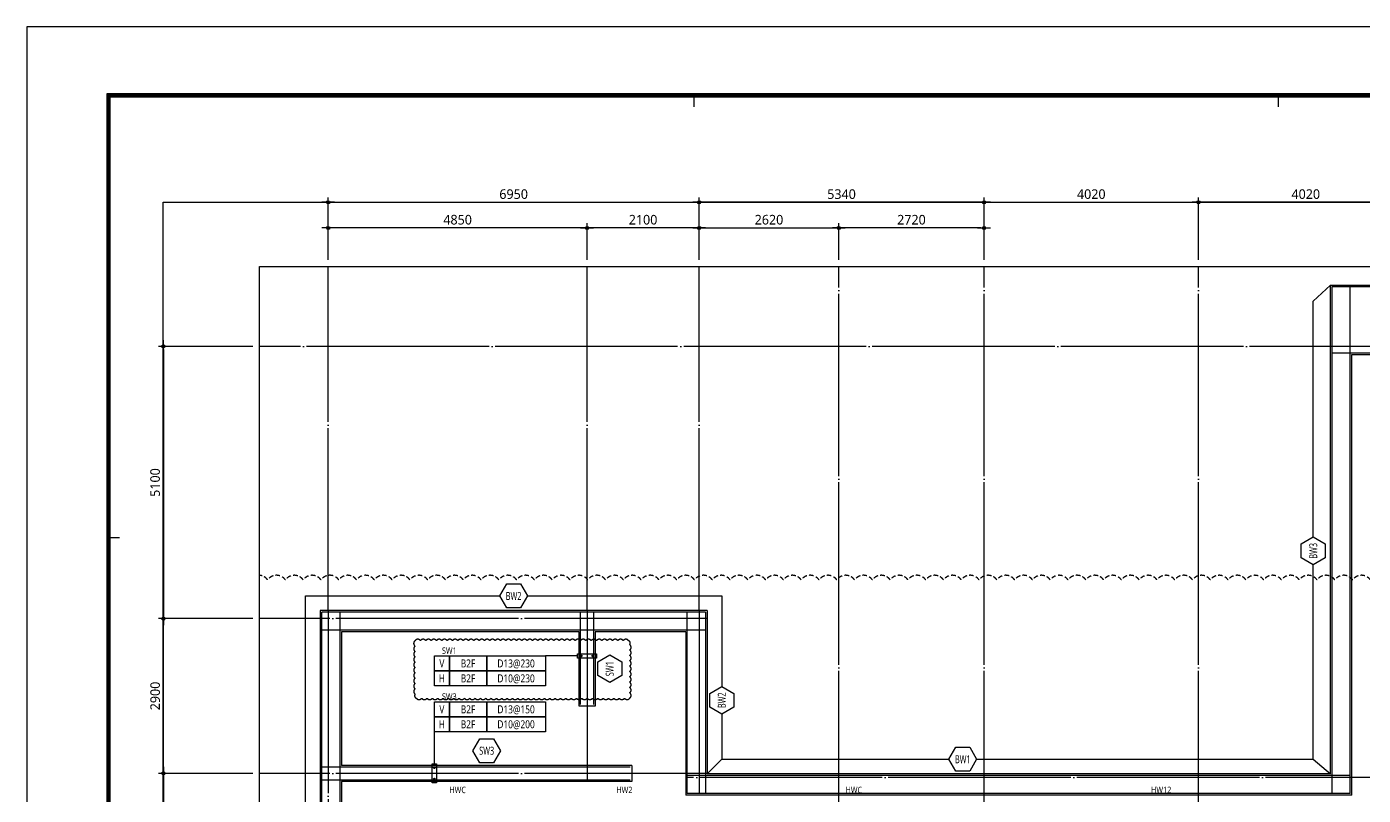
# Model space of a CAD drawing. Header units: millimetres. Extents: x 317501 to 2277231, y -321722 to 1186893.
# Drawn here: x 317501 to 342548, y -222644 to -208244 of the extents above; entities that cross this region are included whole.
import ezdxf
from ezdxf.enums import TextEntityAlignment as Align
from ezdxf.xclip import XClip

# ---------------------------------------------------------------- set-up
doc = ezdxf.new("R2010")
doc.units = ezdxf.units.MM
doc.header["$LTSCALE"] = 57
doc.header["$XCLIPFRAME"] = 0
for name, pattern in [('CEN', [62, 60, -1, 0, -1]), ('HID', [2.5, 2, -0.5]), ('XS-벽체$0$CEN', [62, 60, -1, 0, -1]), ('XS-벽체$0$HID', [2.3, 1.5, -0.8])]:
    doc.linetypes.add(name, pattern=pattern)
doc.layers.get('Defpoints').update_dxf_attribs({"color": 145})
for name, color, linetype, plot in [('0110', 20, 'HID', False), ('DEFPOINT', 144, 'Continuous', False), ('FORM_고양장항A-1BL-S-성능$0$DEFPOINT', 144, 'Continuous', False), ('XS-벽체$0$1215', 181, 'XS-벽체$0$HID', False)]:
    doc.layers.add(name, color=color, linetype=linetype, plot=plot)
for name, color, linetype in [('BARR', 1, 'Continuous'), ('BOX', 7, 'Continuous'), ('CEN', 1, 'CEN'), ('DIM', 7, 'Continuous'), ('FORM_고양장항A-1BL-S-성능$0$FORM', 7, 'Continuous'), ('LEADER', 7, 'Continuous'), ('M', 7, 'Continuous'), ('NAME-W', 4, 'Continuous'), ('TEXT-배근', 3, 'Continuous'), ('XS-벽체$0$BAR', 3, 'Continuous'), ('XS-벽체$0$CEN', 1, 'XS-벽체$0$CEN'), ('XS-벽체$0$WALL', 4, 'Continuous')]:
    doc.layers.add(name, color=color, linetype=linetype)
doc.styles.add('맑은고딕', font='malgun.ttf')
doc.dimstyles.new('DIM_60', dxfattribs={"dimscale": 60, "dimtxt": 3, "dimasz": 1, "dimexe": 1.5, "dimexo": 2, "dimgap": 1, "dimtad": 1, "dimdec": 0, "dimzin": 0, "dimdsep": 46, "dimtxsty": '맑은고딕', "dimblk1": 'DIMDOT', "dimblk2": 'DIMDOT', "dimsah": 1, "dimcen": 0.09, "dimdle": 2, "dimclrd": 7, "dimclre": 7, "dimclrt": 3, "dimadec": 0, "dimazin": 0, "dimtfac": 1, "dimtdec": 0, "dimtix": 1, "dimtmove": 2, "dimatfit": 3, "dimldrblk": 'DIMDOT', "dimfxl": 0, "dimtolj": 1, "dimtzin": 0, "dimarcsym": 0})

# ---------------------------------------------------------------- blocks, each defined once
blk = doc.blocks.new('XS-벽체', base_point=(1093553, 0))
at = {"layer": 'XS-벽체$0$1215'}
blk.add_lwpolyline([(19913, 451376, -0.520567), (19913, 451709, -0.520567), (19913, 452043, -0.520567), (19913, 452376, -0.520567), (19913, 452709, -0.520567), (19913, 453043, -0.520567), (19913, 453376, -0.520567), (19913, 453709, -0.520567), (19913, 454043, -0.520567), (19913, 454376, -0.520567), (19913, 454709, -0.520567), (19913, 455043, -0.520567), (19913, 455467, -0.520567), (20246, 455467, -0.520567), (20580, 455467, -0.520567), (20913, 455467, -0.520567), (21246, 455467, -0.520567), (21580, 455467, -0.520567), (21913, 455467, -0.520567), (22246, 455467, -0.520567), (22580, 455467, -0.520567), (22913, 455467, -0.520567), (23246, 455467, -0.520567), (23580, 455467, -0.520567), (23913, 455467, -0.520567), (24246, 455467, -0.520567), (24580, 455467, -0.520567), (24913, 455467, -0.520567), (25246, 455467, -0.520567), (25580, 455467, -0.520567), (25913, 455467, -0.520567), (26246, 455467, -0.520567), (26580, 455467, -0.520567), (26913, 455467, -0.520567), (27246, 455467, -0.520567), (27580, 455467, -0.520567), (27913, 455467, -0.520567), (28246, 455467, -0.520567), (28580, 455467, -0.520567), (28913, 455467, -0.520567), (29246, 455467, -0.520567), (29580, 455467, -0.520567), (29913, 455467, -0.520567), (30246, 455467, -0.520567), (30580, 455467, -0.520567), (30913, 455467, -0.520567), (31246, 455467, -0.520567), (31580, 455467, -0.520567), (31913, 455467, -0.520567), (32246, 455467, -0.520567), (32580, 455467, -0.520567), (32913, 455467, -0.520567), (33246, 455467, -0.520567), (33580, 455467, -0.520567), (33913, 455467, -0.520567), (34246, 455467, -0.520567), (34580, 455467, -0.520567), (34913, 455467, -0.520567), (35246, 455467, -0.520567), (35580, 455467, -0.520567), (35913, 455467, -0.520567), (36246, 455467, -0.520567), (36580, 455467, -0.520567), (36913, 455467, -0.520567), (37246, 455467, -0.520567), (37580, 455467, -0.520567), (37913, 455467, -0.520567), (38246, 455467, -0.520567), (38580, 455467, -0.520567), (38913, 455467, -0.520567), (39246, 455467, -0.520567), (39580, 455467, -0.520567), (39913, 455467, -0.520567), (40246, 455467, -0.520567), (40580, 455467, -0.520567), (40913, 455467, -0.520567)], format="xyb", dxfattribs=at)
at = {"layer": 'XS-벽체$0$BAR'}
for p, q in [((40196, 451463), (40196, 460963)), ((40196, 460963), (45236, 460963)), ((40536, 451463), (40536, 460963)), ((40196, 459723), (45236, 459723)), ((21261, 441448), (21261, 454863)), ((28451, 454863), (21261, 454863)), ((21601, 454863), (21601, 441448)), ((26111, 453133), (26111, 454863)), ((26351, 454863), (26351, 453133)), ((28111, 451463), (28111, 454863)), ((28451, 454863), (28451, 451463)), ((28451, 454523), (21261, 454523)), ((21261, 451963), (27041, 451963)), ((21261, 451723), (27041, 451723)), ((40536, 451803), (28111, 451803)), ((40536, 451463), (28111, 451463))]:
    blk.add_line(p, q, dxfattribs=at)
at = {"layer": 'XS-벽체$0$CEN'}
for p, q in [((21381, 454893), (21381, 450128)), ((26231, 454893), (26231, 451693)), ((28331, 454893), (28331, 451433)), ((28481, 454743), (21231, 454743)), ((28481, 451843), (21231, 451843)), ((42366, 451763), (28081, 451763))]:
    blk.add_line(p, q, dxfattribs=at)
at = {"layer": 'XS-벽체$0$WALL'}
for p, q in [((40166, 460993), (43966, 460993)), ((40166, 451833), (40166, 460993)), ((40566, 459693), (42066, 459693)), ((40566, 451433), (40566, 459693)), ((21231, 454893), (21231, 441418)), ((28481, 454893), (21231, 454893)), ((28481, 454893), (28481, 451833)), ((26081, 454493), (21631, 454493)), ((21631, 454493), (21631, 451993)), ((26081, 453103), (26081, 454493)), ((28081, 454493), (26381, 454493)), ((26381, 454493), (26381, 453103)), ((28081, 454493), (28081, 451433)), ((26381, 453103), (26081, 453103)), ((27071, 451993), (21631, 451993)), ((27071, 451993), (27071, 451693)), ((21631, 451693), (21631, 450343)), ((27071, 451693), (21631, 451693)), ((40166, 451833), (28481, 451833)), ((40566, 451433), (28081, 451433))]:
    blk.add_line(p, q, dxfattribs=at)
blk = doc.blocks.new('DIMDOT')
at = {"layer": 'DIM', "linetype": 'Continuous'}
blk.add_line((-2, 0), (2, 0), dxfattribs=at)
for radius in [0.5, 0.25]:
    blk.add_circle((0, 0), radius, dxfattribs=at)
blk = doc.blocks.new('*D164')
at = {"layer": 'Defpoints', "color": 0, "linetype": 'Continuous', "transparency": 16777216}
for p in [(321861, -222234), (320061, -223949), (321861, -223949)]:
    blk.add_point(p, dxfattribs=at)
at = {"layer": 'DIM', "color": 7, "linetype": 'Continuous', "lineweight": -2, "transparency": 16777216}
for p, q in [((321741, -222234), (319971, -222234)), ((320061, -222294), (320061, -223889)), ((321741, -223949), (319971, -223949))]:
    blk.add_line(p, q, dxfattribs=at)
at = {"layer": 'DIM', "color": 7, "linetype": 'Continuous', "lineweight": -2, "transparency": 16777216, "xscale": 60, "yscale": 60, "zscale": 60}
for p, rotation in [((320061, -222234), 90), ((320061, -223949), 270)]:
    blk.add_blockref('DIMDOT', p, dxfattribs=dict(at, rotation=rotation))
at = {"layer": 'DIM', "color": 3, "linetype": 'Continuous', "transparency": 16777216, "insert": (319907, -223092), "char_height": 180, "attachment_point": 5, "rotation": 90, "style": '맑은고딕'}
blk.add_mtext('\\A1;1715', dxfattribs=at)
blk = doc.blocks.new('*D165')
at = {"layer": 'Defpoints', "color": 0, "linetype": 'Continuous', "transparency": 16777216}
for p in [(320061, -219334), (321861, -219334), (321861, -222234)]:
    blk.add_point(p, dxfattribs=at)
at = {"layer": 'DIM', "color": 7, "linetype": 'Continuous', "lineweight": -2, "transparency": 16777216}
for p, q in [((321741, -219334), (319971, -219334)), ((320061, -222174), (320061, -219394)), ((321741, -222234), (319971, -222234))]:
    blk.add_line(p, q, dxfattribs=at)
at = {"layer": 'DIM', "color": 7, "linetype": 'Continuous', "lineweight": -2, "transparency": 16777216, "xscale": 60, "yscale": 60, "zscale": 60}
for p, rotation in [((320061, -219334), 90), ((320061, -222234), 270)]:
    blk.add_blockref('DIMDOT', p, dxfattribs=dict(at, rotation=rotation))
at = {"layer": 'DIM', "color": 3, "linetype": 'Continuous', "transparency": 16777216, "insert": (319908, -220784), "char_height": 180, "attachment_point": 5, "rotation": 90, "style": '맑은고딕'}
blk.add_mtext('\\A1;2900', dxfattribs=at)
blk = doc.blocks.new('*D166')
at = {"layer": 'Defpoints', "color": 0, "linetype": 'Continuous', "transparency": 16777216}
for p in [(321861, -214234), (320061, -219334), (321861, -219334)]:
    blk.add_point(p, dxfattribs=at)
at = {"layer": 'DIM', "color": 7, "linetype": 'Continuous', "lineweight": -2, "transparency": 16777216}
for p, q in [((321741, -214234), (319971, -214234)), ((320061, -214294), (320061, -219274)), ((321741, -219334), (319971, -219334))]:
    blk.add_line(p, q, dxfattribs=at)
at = {"layer": 'DIM', "color": 7, "linetype": 'Continuous', "lineweight": -2, "transparency": 16777216, "xscale": 60, "yscale": 60, "zscale": 60}
for p, rotation in [((320061, -214234), 90), ((320061, -219334), 270)]:
    blk.add_blockref('DIMDOT', p, dxfattribs=dict(at, rotation=rotation))
at = {"layer": 'DIM', "color": 3, "linetype": 'Continuous', "transparency": 16777216, "insert": (319907, -216784), "char_height": 180, "attachment_point": 5, "rotation": 90, "style": '맑은고딕'}
blk.add_mtext('\\A1;5100', dxfattribs=at)
blk = doc.blocks.new('*D167')
at = {"layer": 'Defpoints', "color": 0, "linetype": 'Continuous', "transparency": 16777216}
for p in [(323151, -212014), (323151, -212734), (328001, -212734)]:
    blk.add_point(p, dxfattribs=at)
at = {"layer": 'DIM', "color": 7, "linetype": 'Continuous', "lineweight": -2, "transparency": 16777216}
for p, q in [((323151, -212614), (323151, -211924)), ((327941, -212014), (323211, -212014)), ((328001, -212614), (328001, -211924))]:
    blk.add_line(p, q, dxfattribs=at)
at = {"layer": 'DIM', "color": 7, "linetype": 'Continuous', "lineweight": -2, "transparency": 16777216, "xscale": 60, "yscale": 60, "zscale": 60, "rotation": 180}
blk.add_blockref('DIMDOT', (323151, -212014), dxfattribs=at)
at = {"layer": 'DIM', "color": 7, "linetype": 'Continuous', "lineweight": -2, "transparency": 16777216, "xscale": 60, "yscale": 60, "zscale": 60}
blk.add_blockref('DIMDOT', (328001, -212014), dxfattribs=at)
at = {"layer": 'DIM', "color": 3, "linetype": 'Continuous', "transparency": 16777216, "insert": (325576, -211861), "char_height": 180, "attachment_point": 5, "style": '맑은고딕'}
blk.add_mtext('\\A1;4850', dxfattribs=at)
blk = doc.blocks.new('*D168')
at = {"layer": 'Defpoints', "color": 0, "linetype": 'Continuous', "transparency": 16777216}
for p in [(339461, -211534), (335441, -212734), (339461, -212734)]:
    blk.add_point(p, dxfattribs=at)
at = {"layer": 'DIM', "color": 7, "linetype": 'Continuous', "lineweight": -2, "transparency": 16777216}
for p, q in [((335441, -212614), (335441, -211444)), ((335501, -211534), (339401, -211534)), ((339461, -212614), (339461, -211444))]:
    blk.add_line(p, q, dxfattribs=at)
at = {"layer": 'DIM', "color": 7, "linetype": 'Continuous', "lineweight": -2, "transparency": 16777216, "xscale": 60, "yscale": 60, "zscale": 60, "rotation": 180}
blk.add_blockref('DIMDOT', (335441, -211534), dxfattribs=at)
at = {"layer": 'DIM', "color": 7, "linetype": 'Continuous', "lineweight": -2, "transparency": 16777216, "xscale": 60, "yscale": 60, "zscale": 60}
blk.add_blockref('DIMDOT', (339461, -211534), dxfattribs=at)
at = {"layer": 'DIM', "color": 3, "linetype": 'Continuous', "transparency": 16777216, "insert": (337451, -211381), "char_height": 180, "attachment_point": 5, "style": '맑은고딕'}
blk.add_mtext('\\A1;4020', dxfattribs=at)
blk = doc.blocks.new('*D169')
at = {"layer": 'Defpoints', "color": 0, "linetype": 'Continuous', "transparency": 16777216}
for p in [(330101, -211534), (330101, -212734), (335441, -212734)]:
    blk.add_point(p, dxfattribs=at)
at = {"layer": 'DIM', "color": 7, "linetype": 'Continuous', "lineweight": -2, "transparency": 16777216}
for p, q in [((330101, -212614), (330101, -211444)), ((335381, -211534), (330161, -211534)), ((335441, -212614), (335441, -211444))]:
    blk.add_line(p, q, dxfattribs=at)
at = {"layer": 'DIM', "color": 7, "linetype": 'Continuous', "lineweight": -2, "transparency": 16777216, "xscale": 60, "yscale": 60, "zscale": 60, "rotation": 180}
blk.add_blockref('DIMDOT', (330101, -211534), dxfattribs=at)
at = {"layer": 'DIM', "color": 7, "linetype": 'Continuous', "lineweight": -2, "transparency": 16777216, "xscale": 60, "yscale": 60, "zscale": 60}
blk.add_blockref('DIMDOT', (335441, -211534), dxfattribs=at)
at = {"layer": 'DIM', "color": 3, "linetype": 'Continuous', "transparency": 16777216, "insert": (332771, -211381), "char_height": 180, "attachment_point": 5, "style": '맑은고딕'}
blk.add_mtext('\\A1;5340', dxfattribs=at)
blk = doc.blocks.new('*D170')
at = {"layer": 'Defpoints', "color": 0, "linetype": 'Continuous', "transparency": 16777216}
for p in [(339461, -211534), (339461, -212734), (343481, -212734)]:
    blk.add_point(p, dxfattribs=at)
at = {"layer": 'DIM', "color": 7, "linetype": 'Continuous', "lineweight": -2, "transparency": 16777216}
for p, q in [((339461, -212614), (339461, -211444)), ((343421, -211534), (339521, -211534)), ((343481, -212614), (343481, -211444))]:
    blk.add_line(p, q, dxfattribs=at)
at = {"layer": 'DIM', "color": 7, "linetype": 'Continuous', "lineweight": -2, "transparency": 16777216, "xscale": 60, "yscale": 60, "zscale": 60, "rotation": 180}
blk.add_blockref('DIMDOT', (339461, -211534), dxfattribs=at)
at = {"layer": 'DIM', "color": 7, "linetype": 'Continuous', "lineweight": -2, "transparency": 16777216, "xscale": 60, "yscale": 60, "zscale": 60}
blk.add_blockref('DIMDOT', (343481, -211534), dxfattribs=at)
at = {"layer": 'DIM', "color": 3, "linetype": 'Continuous', "transparency": 16777216, "insert": (341471, -211381), "char_height": 180, "attachment_point": 5, "style": '맑은고딕'}
blk.add_mtext('\\A1;4020', dxfattribs=at)
blk = doc.blocks.new('*D175')
at = {"layer": 'Defpoints', "color": 0, "linetype": 'Continuous', "transparency": 16777216}
for p in [(328001, -212014), (328001, -212734), (330101, -212734)]:
    blk.add_point(p, dxfattribs=at)
at = {"layer": 'DIM', "color": 7, "linetype": 'Continuous', "lineweight": -2, "transparency": 16777216}
for p, q in [((328001, -212614), (328001, -211924)), ((330041, -212014), (328061, -212014)), ((330101, -212614), (330101, -211924))]:
    blk.add_line(p, q, dxfattribs=at)
at = {"layer": 'DIM', "color": 7, "linetype": 'Continuous', "lineweight": -2, "transparency": 16777216, "xscale": 60, "yscale": 60, "zscale": 60, "rotation": 180}
blk.add_blockref('DIMDOT', (328001, -212014), dxfattribs=at)
at = {"layer": 'DIM', "color": 7, "linetype": 'Continuous', "lineweight": -2, "transparency": 16777216, "xscale": 60, "yscale": 60, "zscale": 60}
blk.add_blockref('DIMDOT', (330101, -212014), dxfattribs=at)
at = {"layer": 'DIM', "color": 3, "linetype": 'Continuous', "transparency": 16777216, "insert": (329051, -211861), "char_height": 180, "attachment_point": 5, "style": '맑은고딕'}
blk.add_mtext('\\A1;2100', dxfattribs=at)
blk = doc.blocks.new('*D180')
at = {"layer": 'Defpoints', "color": 0, "linetype": 'Continuous', "transparency": 16777216}
for p in [(332721, -212014), (330101, -212734), (332721, -212734)]:
    blk.add_point(p, dxfattribs=at)
at = {"layer": 'DIM', "color": 7, "linetype": 'Continuous', "lineweight": -2, "transparency": 16777216}
for p, q in [((330101, -212614), (330101, -211924)), ((330161, -212014), (332661, -212014)), ((332721, -212614), (332721, -211924))]:
    blk.add_line(p, q, dxfattribs=at)
at = {"layer": 'DIM', "color": 7, "linetype": 'Continuous', "lineweight": -2, "transparency": 16777216, "xscale": 60, "yscale": 60, "zscale": 60, "rotation": 180}
blk.add_blockref('DIMDOT', (330101, -212014), dxfattribs=at)
at = {"layer": 'DIM', "color": 7, "linetype": 'Continuous', "lineweight": -2, "transparency": 16777216, "xscale": 60, "yscale": 60, "zscale": 60}
blk.add_blockref('DIMDOT', (332721, -212014), dxfattribs=at)
at = {"layer": 'DIM', "color": 3, "linetype": 'Continuous', "transparency": 16777216, "insert": (331411, -211861), "char_height": 180, "attachment_point": 5, "style": '맑은고딕'}
blk.add_mtext('\\A1;2620', dxfattribs=at)
blk = doc.blocks.new('*D181')
at = {"layer": 'Defpoints', "color": 0, "linetype": 'Continuous', "transparency": 16777216}
for p in [(332721, -212014), (332721, -212734), (335441, -212734)]:
    blk.add_point(p, dxfattribs=at)
at = {"layer": 'DIM', "color": 7, "linetype": 'Continuous', "lineweight": -2, "transparency": 16777216}
for p, q in [((332721, -212614), (332721, -211924)), ((335381, -212014), (332781, -212014)), ((335441, -212614), (335441, -211924))]:
    blk.add_line(p, q, dxfattribs=at)
at = {"layer": 'DIM', "color": 7, "linetype": 'Continuous', "lineweight": -2, "transparency": 16777216, "xscale": 60, "yscale": 60, "zscale": 60, "rotation": 180}
blk.add_blockref('DIMDOT', (332721, -212014), dxfattribs=at)
at = {"layer": 'DIM', "color": 7, "linetype": 'Continuous', "lineweight": -2, "transparency": 16777216, "xscale": 60, "yscale": 60, "zscale": 60}
blk.add_blockref('DIMDOT', (335441, -212014), dxfattribs=at)
at = {"layer": 'DIM', "color": 3, "linetype": 'Continuous', "transparency": 16777216, "insert": (334081, -211861), "char_height": 180, "attachment_point": 5, "style": '맑은고딕'}
blk.add_mtext('\\A1;2720', dxfattribs=at)
blk = doc.blocks.new('BAR')
at = {"layer": 'BARR'}
h = blk.add_hatch(color=256, dxfattribs=at)
edge = h.paths.add_edge_path()
edge.add_arc((0, 0), 15, 0, 360)
blk.add_circle((0, 0), 15, dxfattribs=at)
blk = doc.blocks.new('FORM_고양장항A-1BL-S-성능')
at = {"layer": 'FORM_고양장항A-1BL-S-성능$0$DEFPOINT', "color": 1}
for p, q in [((208.5, 569), (208.5, 572)), ((391, 569), (391, 572)), ((26, 434.5), (29, 434.5))]:
    blk.add_line(p, q, dxfattribs=at)
at = {"layer": 'FORM_고양장항A-1BL-S-성능$0$DEFPOINT'}
blk.add_lwpolyline([(0, 594), (0, 0), (841, 0), (841, 594), (0, 594)], dxfattribs=at)
at = {"layer": 'FORM_고양장항A-1BL-S-성능$0$FORM'}
for points in [[(25, 573), (25, 21), (757, 21), (757, 573)], [(26, 572), (26, 22), (756, 22), (756, 572)]]:
    blk.add_lwpolyline(points, close=True, dxfattribs=at)
at = {"layer": 'FORM_고양장항A-1BL-S-성능$0$FORM', "const_width": 1}
blk.add_lwpolyline([(25.5, 572.5), (25.5, 21.5), (756.5, 21.5), (756.5, 572.5)], close=True, dxfattribs=at)
blk = doc.blocks.new('*D262')
at = {"layer": 'Defpoints', "color": 0, "linetype": 'Continuous', "transparency": 16777216}
for p in [(330101, -211534), (323151, -212734), (330101, -212734)]:
    blk.add_point(p, dxfattribs=at)
at = {"layer": 'DIM', "color": 7, "linetype": 'Continuous', "lineweight": -2, "transparency": 16777216}
for p, q in [((323151, -212614), (323151, -211444)), ((323211, -211534), (330041, -211534)), ((330101, -212614), (330101, -211444))]:
    blk.add_line(p, q, dxfattribs=at)
at = {"layer": 'DIM', "color": 7, "linetype": 'Continuous', "lineweight": -2, "transparency": 16777216, "xscale": 60, "yscale": 60, "zscale": 60, "rotation": 180}
blk.add_blockref('DIMDOT', (323151, -211534), dxfattribs=at)
at = {"layer": 'DIM', "color": 7, "linetype": 'Continuous', "lineweight": -2, "transparency": 16777216, "xscale": 60, "yscale": 60, "zscale": 60}
blk.add_blockref('DIMDOT', (330101, -211534), dxfattribs=at)
at = {"layer": 'DIM', "color": 3, "linetype": 'Continuous', "transparency": 16777216, "insert": (326626, -211381), "char_height": 180, "attachment_point": 5, "style": '맑은고딕'}
blk.add_mtext('\\A1;6950', dxfattribs=at)

msp = doc.modelspace()

# ---------------------------------------------------------------- linework, layer by layer
at = {"layer": '0110'}
msp.add_lwpolyline([(324778.9, -219747.3, -0.5205671), (324878.9, -219747.3, -0.5205671), (324978.9, -219747.3, -0.5205671), (325078.9, -219747.3, -0.5205671), (325178.9, -219747.3, -0.5205671), (325278.9, -219747.3, -0.5205671), (325378.9, -219747.3, -0.5205671), (325478.9, -219747.3, -0.5205671), (325578.9, -219747.3, -0.5205671), (325678.9, -219747.3, -0.5205671), (325778.9, -219747.3, -0.5205671), (325878.9, -219747.3, -0.5205671), (325978.9, -219747.3, -0.5205671), (326078.9, -219747.3, -0.5205671), (326178.9, -219747.3, -0.5205671), (326278.9, -219747.3, -0.5205671), (326378.9, -219747.3, -0.5205671), (326478.9, -219747.3, -0.5205671), (326578.9, -219747.3, -0.5205671), (326678.9, -219747.3, -0.5205671), (326778.9, -219747.3, -0.5205671), (326878.9, -219747.3, -0.5205671), (326978.9, -219747.3, -0.5205671), (327078.9, -219747.3, -0.5205671), (327178.9, -219747.3, -0.5205671), (327278.9, -219747.3, -0.5205671), (327378.9, -219747.3, -0.5205671), (327478.9, -219747.3, -0.5205671), (327578.9, -219747.3, -0.5205671), (327678.9, -219747.3, -0.5205671), (327778.9, -219747.3, -0.5205671), (327878.9, -219747.3, -0.5205671), (327978.9, -219747.3, -0.5205671), (328078.9, -219747.3, -0.5205671), (328178.9, -219747.3, -0.5205671), (328278.9, -219747.3, -0.5205671), (328378.9, -219747.3, -0.5205671), (328478.9, -219747.3, -0.5205671), (328578.9, -219747.3, -0.5205671), (328678.9, -219747.3, -0.5205671), (328778.9, -219747.3, -0.5205671), (328802.5, -219823.7, -0.5205671), (328802.5, -219923.7, -0.5205671), (328802.5, -220023.7, -0.5205671), (328802.5, -220123.7, -0.5205671), (328802.5, -220223.7, -0.5205671), (328802.5, -220323.7, -0.5205671), (328802.5, -220423.7, -0.5205671), (328802.5, -220523.7, -0.5205671), (328802.5, -220623.7, -0.5205671), (328802.5, -220723.7, -0.5205671), (328802.5, -220823.7, -0.5205671), (328703.8, -220825, -0.5205671), (328603.8, -220825, -0.5205671), (328503.8, -220825, -0.5205671), (328403.8, -220825, -0.5205671), (328303.8, -220825, -0.5205671), (328203.8, -220825, -0.5205671), (328103.8, -220825, -0.5205671), (328003.8, -220825, -0.5205671), (327903.8, -220825, -0.5205671), (327803.8, -220825, -0.5205671), (327703.8, -220825, -0.5205671), (327603.8, -220825, -0.5205671), (327503.8, -220825, -0.5205671), (327403.8, -220825, -0.5205671), (327303.8, -220825, -0.5205671), (327203.8, -220825, -0.5205671), (327103.8, -220825, -0.5205671), (327003.8, -220825, -0.5205671), (326903.8, -220825, -0.5205671), (326803.8, -220825, -0.5205671), (326703.8, -220825, -0.5205671), (326603.8, -220825, -0.5205671), (326503.8, -220825, -0.5205671), (326403.8, -220825, -0.5205671), (326303.8, -220825, -0.5205671), (326203.8, -220825, -0.5205671), (326103.8, -220825, -0.5205671), (326003.8, -220825, -0.5205671), (325903.8, -220825, -0.5205671), (325803.8, -220825, -0.5205671), (325703.8, -220825, -0.5205671), (325603.8, -220825, -0.5205671), (325503.8, -220825, -0.5205671), (325403.8, -220825, -0.5205671), (325303.8, -220825, -0.5205671), (325203.8, -220825, -0.5205671), (325103.8, -220825, -0.5205671), (325003.8, -220825, -0.5205671), (324903.8, -220825, -0.5205671), (324803.8, -220825, -0.5205671), (324778.9, -220750, -0.5205671), (324778.9, -220650, -0.5205671), (324778.9, -220550, -0.5205671), (324778.9, -220450, -0.5205671), (324778.9, -220350, -0.5205671), (324778.9, -220250, -0.5205671), (324778.9, -220150, -0.5205671), (324778.9, -220050, -0.5205671), (324778.9, -219950, -0.5205671), (324778.9, -219850, -0.5205671)], format="xyb", close=True, dxfattribs=at)
at = {"layer": 'BOX'}
for points in [[(325420.9, -220034.1), (325420.9, -220314.1), (325140.9, -220314.1), (325140.9, -220034.1)], [(326120.9, -220034.1), (326120.9, -220314.1), (325420.9, -220314.1), (325420.9, -220034.1)], [(327220.9, -220034.1), (327220.9, -220314.1), (326120.9, -220314.1), (326120.9, -220034.1)], [(325420.9, -220314.1), (325420.9, -220594.1), (325140.9, -220594.1), (325140.9, -220314.1)], [(326120.9, -220314.1), (326120.9, -220594.1), (325420.9, -220594.1), (325420.9, -220314.1)], [(327220.9, -220314.1), (327220.9, -220594.1), (326120.9, -220594.1), (326120.9, -220314.1)], [(325420.9, -220894.1), (325420.9, -221174.1), (325140.9, -221174.1), (325140.9, -220894.1)], [(326120.9, -220894.1), (326120.9, -221174.1), (325420.9, -221174.1), (325420.9, -220894.1)], [(327220.9, -220894.1), (327220.9, -221174.1), (326120.9, -221174.1), (326120.9, -220894.1)], [(325420.9, -221174.1), (325420.9, -221454.1), (325140.9, -221454.1), (325140.9, -221174.1)], [(326120.9, -221174.1), (326120.9, -221454.1), (325420.9, -221454.1), (325420.9, -221174.1)], [(327220.9, -221174.1), (327220.9, -221454.1), (326120.9, -221454.1), (326120.9, -221174.1)]]:
    msp.add_lwpolyline(points, close=True, dxfattribs=at)
at = {"layer": 'CEN'}
for p, q in [((323150.9, -219184.1), (323150.9, -212734.1)), ((328000.9, -219184.1), (328000.9, -212734.1)), ((330100.9, -219184.1), (330100.9, -212734.1)), ((332720.9, -223734.1), (332720.9, -212734.1)), ((335440.9, -223734.1), (335440.9, -212734.1)), ((339460.9, -223734.1), (339460.9, -212734.1)), ((343835.9, -214234.1), (321860.9, -214234.1)), ((323000.9, -219334.1), (321860.9, -219334.1)), ((323000.9, -222234.1), (321860.9, -222234.1))]:
    msp.add_line(p, q, dxfattribs=at)
at = {"layer": 'DEFPOINT'}
for points in [[(320060.9, -211534.1), (355285.9, -211534.1), (355285.9, -235359.1), (320060.9, -235359.1)], [(321860.9, -212734.1), (353485.9, -212734.1), (353485.9, -234159.1), (321860.9, -234159.1)]]:
    msp.add_lwpolyline(points, close=True, dxfattribs=at)
at = {"layer": 'LEADER'}
for p, q in [((327820.9, -220034.1), (327220.9, -220034.1)), ((325140.9, -222054.1), (325140.9, -221454.1)), ((330525.9, -221969.1), (330250.9, -222244.1)), ((341610.9, -221969.1), (341935.9, -222244.1))]:
    msp.add_line(p, q, dxfattribs=at)
for points in [[(341610.9, -217804.2), (341610.9, -213384.1), (341935.9, -213084.1)], [(335303.2, -221969.1), (341610.9, -221969.1), (341610.9, -218323.9)], [(322725.9, -225586.7), (322725.9, -218909.1), (326366.1, -218909.1)], [(326885.7, -218909.1), (330525.9, -218909.1), (330525.9, -220604.2)], [(330525.9, -221123.9), (330525.9, -221969.1), (334783.6, -221969.1)]]:
    msp.add_lwpolyline(points, dxfattribs=at)
for points in [[(327820.9, -220074.1), (327820.9, -219994.1), (328180.9, -219994.1), (328180.9, -220074.1)], [(325100.9, -222054.1), (325180.9, -222054.1), (325180.9, -222414.1), (325100.9, -222414.1)]]:
    msp.add_lwpolyline(points, close=True, dxfattribs=at)
at = {"layer": 'M'}
for points in [[(341835.9, -218194), (341610.9, -218323.9), (341385.9, -218194), (341385.9, -217934.2), (341610.9, -217804.2), (341835.9, -217934.2)], [(326496, -219134.1), (326366.1, -218909.1), (326496, -218684.1), (326755.8, -218684.1), (326885.7, -218909.1), (326755.8, -219134.1)], [(328650.9, -220402.5), (328425.9, -220532.4), (328200.9, -220402.5), (328200.9, -220142.7), (328425.9, -220012.8), (328650.9, -220142.7)], [(330750.9, -220994), (330525.9, -221123.9), (330300.9, -220994), (330300.9, -220734.2), (330525.9, -220604.2), (330750.9, -220734.2)], [(325991, -222034.1), (325861.1, -221809.1), (325991, -221584.1), (326250.8, -221584.1), (326380.7, -221809.1), (326250.8, -222034.1)], [(334913.5, -222194.1), (334783.6, -221969.1), (334913.5, -221744.1), (335173.3, -221744.1), (335303.2, -221969.1), (335173.3, -222194.1)]]:
    msp.add_lwpolyline(points, close=True, dxfattribs=at)

# ---------------------------------------------------------------- block references
at = {"xscale": 60, "yscale": 60, "zscale": 60}
msp.add_blockref('FORM_고양장항A-1BL-S-성능', (317500.9, -243884.1), dxfattribs=at)
ref = msp.add_blockref('XS-벽체', (1395322.8, -674076.6))
XClip(ref).set_block_clipping_path([(20090.6265650072, 439917.5453104111), (51715.6265649986, 461342.5453104091)])
at = {"layer": 'BARR'}
for p, rotation in [((327895.9, -220034.1), 179.9999999999993), ((328105.9, -220034.1), 179.9999999999993), ((325140.9, -222129.1), 89.99999999999933), ((325140.9, -222339.1), 89.99999999999933)]:
    msp.add_blockref('BAR', p, dxfattribs=dict(at, rotation=rotation))

# ---------------------------------------------------------------- texts
at = {"layer": 'NAME-W', "style": '맑은고딕', "width": 0.7}
for s, p in [('BW3', (341610.9, -218064.1)), ('SW1', (328425.9, -220272.6)), ('BW2', (330525.9, -220864.1))]:
    msp.add_text(s, height=150, rotation=90, dxfattribs=at).set_placement(p, align=Align.MIDDLE)
for s, p in [('BW2', (326625.9, -218909.1)), ('SW3', (326120.9, -221809.1)), ('BW1', (335043.4, -221969.1))]:
    msp.add_text(s, height=150, dxfattribs=at).set_placement(p, align=Align.MIDDLE)
at = {"layer": 'TEXT-배근', "color": 2, "style": '맑은고딕', "width": 0.8}
for s, p in [('SW1', (325420.9, -219934.1)), ('SW3', (325420.9, -220794.1)), ('HWC', (325575.9, -222544.1)), ('HW2', (328700.9, -222544.1)), ('HWC', (333000.9, -222544.1)), ('HW12', (338760.9, -222544.1))]:
    msp.add_text(s, height=120, dxfattribs=at).set_placement(p, align=Align.MIDDLE_CENTER)
at = {"layer": 'TEXT-배근', "color": 1, "style": '맑은고딕', "width": 0.8}
for s, p in [('V', (325280.9, -220174.1)), ('B2F', (325770.9, -220174.1)), ('D13@230', (326670.9, -220174.1)), ('H', (325280.9, -220454.1)), ('B2F', (325770.9, -220454.1)), ('D10@230', (326670.9, -220454.1)), ('D10@200', (326670.9, -221314.1))]:
    msp.add_text(s, height=150, dxfattribs=at).set_placement(p, align=Align.MIDDLE_CENTER)
at = {"layer": 'TEXT-배근', "style": '맑은고딕', "width": 0.8}
for s, p in [('V', (325280.9, -221034.1)), ('B2F', (325770.9, -221034.1)), ('D13@150', (326670.9, -221034.1)), ('H', (325280.9, -221314.1)), ('B2F', (325770.9, -221314.1))]:
    msp.add_text(s, height=150, dxfattribs=at).set_placement(p, align=Align.MIDDLE_CENTER)

# ---------------------------------------------------------------- dimensions: what is measured, and where the dimension line sits
at = {"layer": 'DIM', "linetype": 'Continuous'}
for base, p1, p2, picture, middle in [((330100.9, -211534.1), (323150.9, -212734.1), (330100.9, -212734.1), '*D262', (326625.9, -211381.1)), ((339460.9, -211534.1), (335440.9, -212734.1), (339460.9, -212734.1), '*D168', (337450.9, -211381.1)), ((332720.9, -212014.1), (330100.9, -212734.1), (332720.9, -212734.1), '*D180', (331410.9, -211861.1))]:
    dim = msp.add_linear_dim(base=base, p1=p1, p2=p2, dimstyle='DIM_60', dxfattribs=at)
    dim.commit()
    dim.dimension.update_dxf_attribs({"geometry": picture, "text_midpoint": middle})
for base, p1, p2, angle, picture, middle in [((330100.9, -211534.1), (335440.9, -212734.1), (330100.9, -212734.1), 180, '*D169', (332770.9, -211381.1)), ((339460.9, -211534.1), (343480.9, -212734.1), (339460.9, -212734.1), 180, '*D170', (341470.9, -211381.1)), ((323150.9, -212014.1), (328000.9, -212734.1), (323150.9, -212734.1), 180, '*D167', (325575.9, -211861.1)), ((328000.9, -212014.1), (330100.9, -212734.1), (328000.9, -212734.1), 180, '*D175', (329050.9, -211860.5)), ((332720.9, -212014.1), (335440.9, -212734.1), (332720.9, -212734.1), 180, '*D181', (334080.9, -211861.1)), ((320060.9, -219334.1), (321860.9, -214234.1), (321860.9, -219334.1), 270, '*D166', (319907.4, -216784.1)), ((320060.9, -219334.1), (321860.9, -222234.1), (321860.9, -219334.1), 90, '*D165', (319907.9, -220784.1)), ((320060.9, -223949.1), (321860.9, -222234.1), (321860.9, -223949.1), 270, '*D164', (319907.4, -223091.6))]:
    dim = msp.add_linear_dim(base=base, p1=p1, p2=p2, angle=angle, dimstyle='DIM_60', dxfattribs=at)
    dim.commit()
    dim.dimension.update_dxf_attribs({"geometry": picture, "text_midpoint": middle})

doc.saveas('drawing.dxf')
